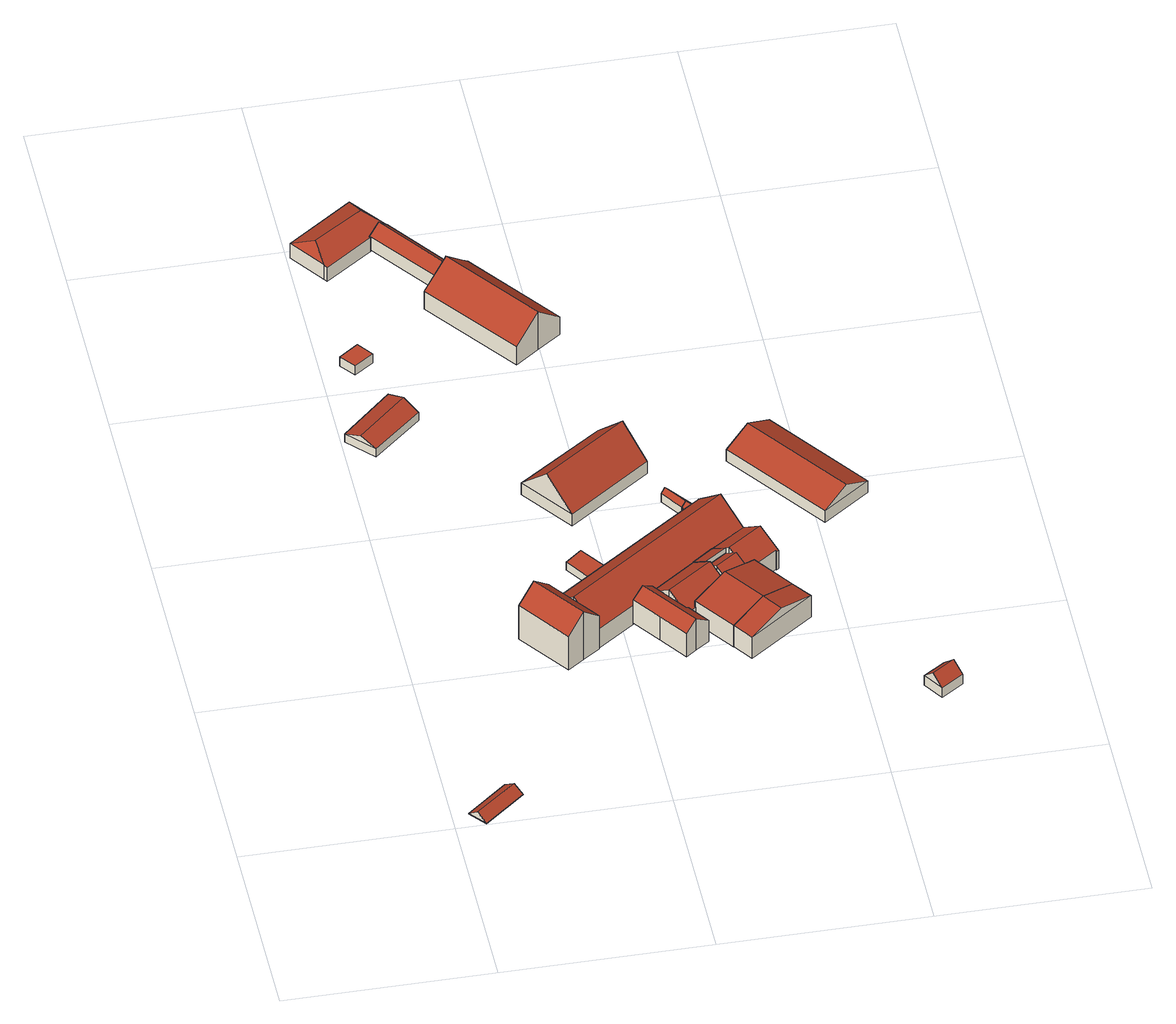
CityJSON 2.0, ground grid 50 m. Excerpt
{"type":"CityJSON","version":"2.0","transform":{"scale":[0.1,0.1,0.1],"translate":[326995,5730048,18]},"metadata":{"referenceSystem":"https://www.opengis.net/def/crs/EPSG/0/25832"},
"CityObjects":{
"building1":{"type":"Building","attributes":{"Geometrietyp2DReferenz":"3000","Gemeindeschluessel":"05170048","function":"31001_2720","roofType":"3100","measuredHeight":2},"address":[{"country":"Germany","locality":"Wesel","thoroughfareNumber":"2","thoroughfareName":"Jöckern"}],"geometry":[{"type":"Solid","lod":"2","boundaries":[[[[0,1,2,3]],[[4,5,1,0]],[[6,7,5,4]],[[3,2,7,6]],[[0,8,4]],[[6,9,3]],[[3,9,8,0]],[[4,8,9,6]],[[1,5,7,2]]]],"semantics":{"surfaces":[{"type":"WallSurface"},{"type":"RoofSurface"},{"type":"GroundSurface"}],"values":[[0,0,0,0,0,0,1,1,2]]}}]},
"building2":{"type":"Building","attributes":{"Geometrietyp2DReferenz":"3000","Gemeindeschluessel":"05170048","function":"31001_2720","roofType":"3100","measuredHeight":4.07},"address":[{"country":"Germany","locality":"Wesel","thoroughfareNumber":"4","thoroughfareName":"Jöckern"}],"geometry":[{"type":"Solid","lod":"2","boundaries":[[[[10,11,12,13]],[[14,15,11,10]],[[16,17,15,14]],[[13,12,17,16]],[[10,18,14]],[[16,19,13]],[[13,19,18,10]],[[14,18,19,16]],[[11,15,17,12]]]],"semantics":{"surfaces":[{"type":"WallSurface"},{"type":"RoofSurface"},{"type":"GroundSurface"}],"values":[[0,0,0,0,0,0,1,1,2]]}}]},
"building3":{"type":"Building","attributes":{"Geometrietyp2DReferenz":"3000","Gemeindeschluessel":"05170048","function":"31001_1210","roofType":"3100","measuredHeight":14.22},"address":[{"country":"Germany","locality":"Wesel","thoroughfareNumber":"2","thoroughfareName":"Jöckern"}],"geometry":[{"type":"Solid","lod":"2","boundaries":[[[[20,21,22,23]],[[24,25,21,20]],[[26,27,25,24]],[[28,29,27,26]],[[30,31,29,28]],[[32,33,31,30]],[[34,35,33,32]],[[23,22,35,34]],[[30,28,26,24,20,32]],[[23,34,32,20]],[[21,25,27,29,31,33,35,22]]]],"semantics":{"surfaces":[{"type":"WallSurface"},{"type":"RoofSurface"},{"type":"GroundSurface"}],"values":[[0,0,0,0,0,0,0,0,1,1,2]]}}]},
"building4":{"type":"Building","attributes":{"Geometrietyp2DReferenz":"3000","Gemeindeschluessel":"05170048","function":"31001_2463","roofType":"1000","measuredHeight":2.77},"address":[{"country":"Germany","locality":"Wesel","thoroughfareNumber":"4","thoroughfareName":"Jöckern"}],"geometry":[{"type":"Solid","lod":"2","boundaries":[[[[36,37,38,39]],[[40,41,37,36]],[[42,43,41,40]],[[39,38,43,42]],[[40,36,39,42]],[[37,41,43,38]]]],"semantics":{"surfaces":[{"type":"WallSurface"},{"type":"RoofSurface"},{"type":"GroundSurface"}],"values":[[0,0,0,0,1,2]]}}]},
"building5":{"type":"Building","attributes":{"Geometrietyp2DReferenz":"3000","Gemeindeschluessel":"05170048","function":"31001_2720","roofType":"1000","measuredHeight":2.35},"address":[{"country":"Germany","locality":"Wesel","thoroughfareNumber":"2","thoroughfareName":"Jöckern"}],"geometry":[{"type":"Solid","lod":"2","boundaries":[[[[44,45,46,47]],[[48,49,45,44]],[[50,51,49,48]],[[47,46,51,50]],[[48,44,47,50]],[[45,49,51,46]]]],"semantics":{"surfaces":[{"type":"WallSurface"},{"type":"RoofSurface"},{"type":"GroundSurface"}],"values":[[0,0,0,0,1,2]]}}]},
"building6":{"type":"Building","attributes":{"Geometrietyp2DReferenz":"3000","Gemeindeschluessel":"05170048","function":"31001_1210","roofType":"3200","measuredHeight":6.83},"address":[{"country":"Germany","locality":"Wesel","thoroughfareNumber":"4a","thoroughfareName":"Jöckern"},{"country":"Germany","locality":"Wesel","thoroughfareNumber":"4b","thoroughfareName":"Jöckern"}],"geometry":[{"type":"Solid","lod":"2","boundaries":[[[[52,53,54,55]],[[56,57,53,52]],[[58,59,57,56]],[[60,61,59,58]],[[62,63,61,60]],[[64,65,63,62]],[[66,67,65,64]],[[55,54,67,66]],[[68,66,64,69]],[[64,62,69]],[[69,62,60,58,56,52,55,68]],[[55,66,68]],[[53,57,59,61,63,65,67,54]]]],"semantics":{"surfaces":[{"type":"WallSurface"},{"type":"RoofSurface"},{"type":"GroundSurface"}],"values":[[0,0,0,0,0,0,0,0,1,1,1,1,2]]}}]},
"building7":{"type":"Building","attributes":{"Geometrietyp2DReferenz":"3000","Gemeindeschluessel":"05170048","function":"31001_2720","roofType":"3100","measuredHeight":9.2},"address":[{"country":"Germany","locality":"Wesel","thoroughfareNumber":"2","thoroughfareName":"Jöckern"}],"geometry":[{"type":"Solid","lod":"2","boundaries":[[[[70,71,72,73]],[[74,75,71,70]],[[76,77,75,74]],[[78,79,77,76]],[[80,81,79,78]],[[82,83,81,80]],[[84,85,83,82]],[[86,87,85,84]],[[88,89,87,86]],[[73,72,89,88]],[[78,76,74,70,80]],[[73,88,86,84,82,80,70]],[[71,75,77,79,81,83,85,87,89,72]]]],"semantics":{"surfaces":[{"type":"WallSurface"},{"type":"RoofSurface"},{"type":"GroundSurface"}],"values":[[0,0,0,0,0,0,0,0,0,0,1,1,2]]}}]},
"building8":{"type":"Building","attributes":{"Geometrietyp2DReferenz":"3000","Gemeindeschluessel":"05170048","function":"31001_2720","roofType":"3100","measuredHeight":10.91},"address":[{"country":"Germany","locality":"Wesel","thoroughfareNumber":"3","thoroughfareName":"Jöckern"}],"geometry":[{"type":"Solid","lod":"2","boundaries":[[[[90,91,92,93]],[[94,95,91,90]],[[96,97,95,94]],[[93,92,97,96]],[[90,98,94]],[[96,99,93]],[[93,99,98,90]],[[94,98,99,96]],[[91,95,97,92]]]],"semantics":{"surfaces":[{"type":"WallSurface"},{"type":"RoofSurface"},{"type":"GroundSurface"}],"values":[[0,0,0,0,0,0,1,1,2]]}}]},
"building9":{"type":"Building","attributes":{"name":"Neuhollandshof","Gemeindeschluessel":"05170048","Geometrietyp2DReferenz":"3000","function":"31001_2720"},"address":[{"country":"Germany","locality":"Wesel","thoroughfareNumber":"2","thoroughfareName":"Jöckern"}],"children":["building9-1","building9-2"]},
"building9-1":{"type":"BuildingPart","attributes":{"roofType":"3100","measuredHeight":11.35},"parents":["building9"],"geometry":[{"type":"Solid","lod":"2","boundaries":[[[[100,101,102,103]],[[104,105,101,100]],[[106,107,105,104]],[[108,109,107,106]],[[110,111,109,108]],[[112,113,111,110]],[[114,115,113,112]],[[116,117,115,114]],[[118,119,117,116]],[[120,121,119,118]],[[122,123,121,120]],[[124,125,123,122]],[[126,127,125,124]],[[122,120,118,116,114,112,110,124]],[[108,106,104,100,103,126,124,110]],[[101,105,107,109,111,113,115,117,119,121,123,125,127,102]],[[102,127,126,103]]]],"semantics":{"surfaces":[{"type":"WallSurface"},{"type":"RoofSurface"},{"type":"GroundSurface"},{"type":"ClosureSurface"}],"values":[[0,0,0,0,0,0,0,0,0,0,0,0,0,1,1,2,3]]}}]},
"building9-2":{"type":"BuildingPart","attributes":{"roofType":"3100","measuredHeight":9.38},"parents":["building9"],"geometry":[{"type":"Solid","lod":"2","boundaries":[[[[128,129,130,131]],[[132,133,129,128]],[[134,135,133,132]],[[103,102,135,134]],[[136,137,127,126]],[[138,139,137,136]],[[140,141,139,138]],[[142,143,141,140]],[[131,130,143,142]],[[126,103,134,132,136]],[[128,131,142,140,138,136,132]],[[129,133,135,102,127,137,139,141,143,130]],[[103,126,127,102]]]],"semantics":{"surfaces":[{"type":"WallSurface"},{"type":"RoofSurface"},{"type":"GroundSurface"},{"type":"ClosureSurface"}],"values":[[0,0,0,0,0,0,0,0,0,1,1,2,3]]}}]},
"building10":{"type":"Building","attributes":{"Geometrietyp2DReferenz":"3000","Gemeindeschluessel":"05170048","function":"31001_2720","roofType":"3100","measuredHeight":6.43},"address":[{"country":"Germany","locality":"Wesel","thoroughfareNumber":"4","thoroughfareName":"Jöckern"}],"geometry":[{"type":"Solid","lod":"2","boundaries":[[[[144,145,146,147]],[[148,149,145,144]],[[150,151,149,148]],[[152,153,151,150]],[[154,155,153,152]],[[156,157,155,154]],[[158,159,157,156]],[[147,146,159,158]],[[144,147,158,156,148]],[[154,152,150,148,156]],[[145,149,151,153,155,157,159,146]]]],"semantics":{"surfaces":[{"type":"WallSurface"},{"type":"RoofSurface"},{"type":"GroundSurface"}],"values":[[0,0,0,0,0,0,0,0,1,1,2]]}}]},
"building11":{"type":"Building","attributes":{"Geometrietyp2DReferenz":"3000","Gemeindeschluessel":"05170048","function":"31001_2720","roofType":"3100","measuredHeight":11.34},"address":[{"country":"Germany","locality":"Wesel","thoroughfareNumber":"4","thoroughfareName":"Jöckern"}],"geometry":[{"type":"Solid","lod":"2","boundaries":[[[[160,161,162,163]],[[164,165,161,160]],[[166,167,165,164]],[[168,169,167,166]],[[170,171,169,168]],[[172,173,171,170]],[[174,175,173,172]],[[163,162,175,174]],[[160,163,174,172,164]],[[170,168,166,164,172]],[[161,165,167,169,171,173,175,162]]]],"semantics":{"surfaces":[{"type":"WallSurface"},{"type":"RoofSurface"},{"type":"GroundSurface"}],"values":[[0,0,0,0,0,0,0,0,1,1,2]]}}]},
"building12":{"type":"Building","attributes":{"Gemeindeschluessel":"05170048","Geometrietyp2DReferenz":"3000","function":"31001_2720"},"address":[{"country":"Germany","locality":"Wesel","thoroughfareNumber":"2","thoroughfareName":"Jöckern"}],"children":["building12-1","building12-2","building12-3"]},
"building12-1":{"type":"BuildingPart","attributes":{"roofType":"3100","measuredHeight":9.06},"parents":["building12"],"geometry":[{"type":"MultiSurface","lod":"2","boundaries":[[[176,177,178,179]],[[180,181,177,176]],[[182,183,181,180]],[[184,185,186,187]],[[179,178,185,184]],[[188,182,180,176,189]],[[179,184,187,189,176]],[[177,181,183,190,191,186,185,178]],[[182,188,192,193]],[[190,183,193,192]],[[188,189,194,192]],[[192,194,191,190]],[[189,187,195,196,197,194]],[[191,194,197,198]],[[197,196,195,186,198]]],"semantics":{"surfaces":[{"type":"WallSurface"},{"type":"RoofSurface"},{"type":"GroundSurface"},{"type":"ClosureSurface"}],"values":[0,0,0,0,0,1,1,2,0,3,0,3,0,3,3]}}]},
"building12-2":{"type":"BuildingPart","attributes":{"roofType":"3100","measuredHeight":8.39},"parents":["building12"],"geometry":[{"type":"MultiSurface","lod":"2","boundaries":[[[199,200,183,193]],[[201,202,200,199]],[[203,204,202,201]],[[205,206,204,203]],[[104,207,206,205]],[[100,208,207,104]],[[209,210,208,100]],[[209,100,104,205,211]],[[203,201,199,193,192,197,211,205]],[[200,202,204,206,207,208,210,212,198,190,183]],[[211,213,214,209]],[[214,213,212,210]],[[211,215,213]],[[213,215,216,217,212]],[[216,197,198,217]],[[194,192,190,191]],[[197,194,191,198]],[[192,193,183,190]]],"semantics":{"surfaces":[{"type":"WallSurface"},{"type":"RoofSurface"},{"type":"GroundSurface"},{"type":"ClosureSurface"}],"values":[0,0,0,0,0,0,0,1,1,2,0,3,0,3,3,3,3,3]}}]},
"building12-3":{"type":"BuildingPart","attributes":{"roofType":"3100","measuredHeight":8.37},"parents":["building12"],"geometry":[{"type":"MultiSurface","lod":"2","boundaries":[[[218,219,210,214]],[[220,221,219,218]],[[195,186,221,220]],[[196,195,220,222]],[[218,214,222,220]],[[210,219,221,186,198,217]],[[222,215,216]],[[213,214,210,212]],[[216,215,213,212,217]],[[186,195,196,197,198]],[[196,222,216,197]],[[198,197,216,217]]],"semantics":{"surfaces":[{"type":"WallSurface"},{"type":"RoofSurface"},{"type":"GroundSurface"},{"type":"ClosureSurface"}],"values":[0,0,0,1,1,2,0,3,3,3,0,3]}}]},
"building13":{"type":"Building","attributes":{"Geometrietyp2DReferenz":"3000","Gemeindeschluessel":"05170048","function":"31001_2720","roofType":"2100","measuredHeight":7.73},"address":[{"country":"Germany","locality":"Wesel","thoroughfareNumber":"2","thoroughfareName":"Jöckern"}],"geometry":[{"type":"Solid","lod":"2","boundaries":[[[[223,224,225,226]],[[227,228,224,223]],[[134,229,228,227]],[[226,225,229,134]],[[227,223,226,134]],[[224,228,229,225]]]],"semantics":{"surfaces":[{"type":"WallSurface"},{"type":"RoofSurface"},{"type":"GroundSurface"}],"values":[[0,0,0,0,1,2]]}}]},
"building14":{"type":"Building","attributes":{"Geometrietyp2DReferenz":"3000","Gemeindeschluessel":"05170048","function":"31001_2720","roofType":"3100","measuredHeight":8.9},"address":[{"country":"Germany","locality":"Wesel","thoroughfareNumber":"2","thoroughfareName":"Jöckern"}],"geometry":[{"type":"Solid","lod":"2","boundaries":[[[[230,231,232,179]],[[233,234,231,230]],[[180,235,234,233]],[[179,232,235,180]],[[230,236,233]],[[180,176,179]],[[179,176,236,230]],[[233,236,176,180]],[[231,234,235,232]]]],"semantics":{"surfaces":[{"type":"WallSurface"},{"type":"RoofSurface"},{"type":"GroundSurface"}],"values":[[0,0,0,0,0,0,1,1,2]]}}]},
"building15":{"type":"Building","attributes":{"Geometrietyp2DReferenz":"3000","Gemeindeschluessel":"05170048","function":"31001_2720","roofType":"3100","measuredHeight":3.64},"address":[{"country":"Germany","locality":"Wesel","thoroughfareNumber":"2","thoroughfareName":"Jöckern"}],"geometry":[{"type":"Solid","lod":"2","boundaries":[[[[237,238,239,240]],[[241,242,238,237]],[[243,244,242,241]],[[240,239,244,243]],[[237,245,241]],[[243,246,240]],[[240,246,245,237]],[[241,245,246,243]],[[238,242,244,239]]]],"semantics":{"surfaces":[{"type":"WallSurface"},{"type":"RoofSurface"},{"type":"GroundSurface"}],"values":[[0,0,0,0,0,0,1,1,2]]}}]},
"building16":{"type":"Building","attributes":{"Geometrietyp2DReferenz":"3000","Gemeindeschluessel":"05170048","function":"31001_2720","roofType":"3100","measuredHeight":3.63},"address":[{"country":"Germany","locality":"Wesel","thoroughfareNumber":"2","thoroughfareName":"Jöckern"}],"geometry":[{"type":"Solid","lod":"2","boundaries":[[[[247,248,238,237]],[[249,250,248,247]],[[241,242,250,249]],[[237,238,242,241]],[[247,251,249]],[[241,245,237]],[[237,245,251,247]],[[249,251,245,241]],[[248,250,242,238]]]],"semantics":{"surfaces":[{"type":"WallSurface"},{"type":"RoofSurface"},{"type":"GroundSurface"}],"values":[[0,0,0,0,0,0,1,1,2]]}}]},
"building17":{"type":"Building","attributes":{"Geometrietyp2DReferenz":"3000","Gemeindeschluessel":"05170048","function":"31001_1010","roofType":"3100","measuredHeight":5.49},"address":[{"country":"Germany","locality":"Wesel","thoroughfareNumber":"2","thoroughfareName":"Jöckern"}],"geometry":[{"type":"Solid","lod":"2","boundaries":[[[[252,253,254,255]],[[256,257,253,252]],[[258,259,257,256]],[[255,254,259,258]],[[252,260,256]],[[258,261,255]],[[255,261,260,252]],[[256,260,261,258]],[[253,257,259,254]]]],"semantics":{"surfaces":[{"type":"WallSurface"},{"type":"RoofSurface"},{"type":"GroundSurface"}],"values":[[0,0,0,0,0,0,1,1,2]]}}]},
"building18":{"type":"Building","attributes":{"Geometrietyp2DReferenz":"3000","Gemeindeschluessel":"05170048","function":"31001_1210","roofType":"3100","measuredHeight":6.86},"address":[{"country":"Germany","locality":"Wesel","thoroughfareNumber":"3","thoroughfareName":"Jöckern"}],"geometry":[{"type":"Solid","lod":"2","boundaries":[[[[262,263,264,265]],[[266,267,263,262]],[[268,269,267,266]],[[265,264,269,268]],[[262,270,266]],[[268,271,265]],[[265,271,270,262]],[[266,270,271,268]],[[263,267,269,264]]]],"semantics":{"surfaces":[{"type":"WallSurface"},{"type":"RoofSurface"},{"type":"GroundSurface"}],"values":[[0,0,0,0,0,0,1,1,2]]}}]}
},
"vertices":[
[138,124,2],[138,124,0],[39,43,0],[39,43,2],[172,83,2],[172,83,0],[73,2,2],[73,2,0],[155,104,20],[56,23,20],
[68,1270,29],[68,1270,5],[185,1375,5],[185,1375,29],[8,1334,29],[8,1334,5],[130,1449,29],[130,1449,5],[38,1302,46],[158,1412,46],
[303,629,148],[303,629,6],[263,600,6],[263,600,106],[343,658,106],[343,658,6],[347,652,106],[347,652,6],[430,537,106],[430,537,6],[434,531,106],[434,531,6],[393,503,148],[393,503,6],[353,474,106],[353,474,6],
[118,1568,49],[118,1568,22],[90,1606,22],[90,1606,49],[71,1534,49],[71,1534,22],[43,1572,49],[43,1572,22],
[452,839,33],[452,839,10],[412,806,10],[412,806,33],[504,764,33],[504,764,10],[460,733,33],[460,733,10],
[232,1983,55],[232,1983,12],[233,1985,12],[233,1985,55],[186,1954,55],[186,1954,12],[188,1952,54],[188,1952,12],[73,1871,52],[73,1871,12],[68,1878,55],[68,1878,12],[6,1965,55],[6,1965,12],[164,2079,55],[164,2079,12],[178,2017,80],[58,1936,80],
[648,489,96],[648,489,4],[681,512,4],[681,512,67],[622,470,73],[622,470,4],[575,538,73],[575,538,4],[526,606,73],[526,606,4],[552,625,96],[552,625,4],[578,644,73],[578,644,4],[639,558,73],[639,558,4],[645,563,67],[645,563,4],[646,561,67],[646,561,4],
[565,1214,49],[565,1214,14],[361,1072,14],[361,1072,49],[653,1089,49],[653,1089,14],[453,945,49],[453,945,14],[609,1152,123],[407,1008,123],
[687,723,57],[687,723,0],[737,760,0],[737,760,57],[578,644,57],[578,644,0],[526,606,57],[526,606,0],[430,537,57],[430,537,0],[388,595,114],[388,595,0],[347,652,57],[347,652,0],[460,733,57],[460,733,0],[504,764,57],[504,764,0],[718,916,57],[718,916,0],[738,930,57],[738,930,0],[741,932,57],[741,932,0],[780,876,114],[780,876,0],[820,819,57],[820,819,0],
[799,672,57],[799,672,0],[820,687,0],[820,687,57],[768,716,94],[768,716,0],[762,724,87],[762,724,0],[851,775,94],[851,775,0],[884,729,54],[884,729,0],[879,725,54],[879,725,0],[877,727,57],[877,727,0],
[186,1954,56],[186,1954,16],[188,1952,16],[188,1952,56],[210,1970,81],[210,1970,16],[232,1983,58],[232,1983,16],[233,1985,56],[233,1985,16],[367,1800,56],[367,1800,16],[345,1784,81],[345,1784,16],[323,1768,56],[323,1768,16],
[323,1768,130],[323,1768,19],[267,1729,19],[267,1729,72],[325,1770,132],[325,1770,19],[367,1800,88],[367,1800,19],[383,1811,72],[383,1811,19],[550,1585,72],[550,1585,19],[492,1544,132],[492,1544,19],[435,1502,72],[435,1502,19],
[810,533,100],[810,533,9],[888,590,9],[888,590,74],[731,476,74],[731,476,9],[663,573,74],[663,573,9],[820,687,74],[820,687,9],[799,672,9],[799,672,81],[662,575,74],[741,631,100],[662,575,9],[741,631,9],[662,575,57],[663,573,56],[741,631,57],[799,672,72],[747,635,72],[747,635,57],[747,635,9],
[646,561,56],[646,561,9],[645,563,57],[645,563,9],[639,558,57],[639,558,9],[608,601,93],[608,601,9],[578,644,9],[687,723,9],[711,688,86],[711,688,9],[717,679,93],[717,679,9],[717,679,79],[711,688,72],[723,670,86],[729,661,79],[729,661,9],
[762,724,72],[762,724,9],[781,698,93],[781,698,9],[729,661,93],
[687,723,58],[687,723,10],[711,688,10],[711,688,87],[737,760,58],[737,760,10],[762,724,10],
[922,542,74],[922,542,11],[888,590,11],[765,428,74],[765,428,11],[731,476,11],[843,485,100],
[723,951,35],[723,951,10],[684,1004,10],[684,1004,35],[703,937,35],[703,937,10],[666,992,35],[666,992,10],[713,944,46],[675,998,46],
[738,930,35],[738,930,10],[718,916,35],[718,916,10],[728,923,46],
[1161,228,29],[1161,228,0],[1215,264,0],[1215,264,29],[1129,277,29],[1129,277,0],[1182,312,29],[1182,312,0],[1145,252,55],[1199,288,55],
[1130,940,39],[1130,940,5],[952,1188,5],[952,1188,39],[1016,858,39],[1016,858,5],[838,1106,39],[838,1106,5],[1073,899,74],[895,1147,74]
]}
